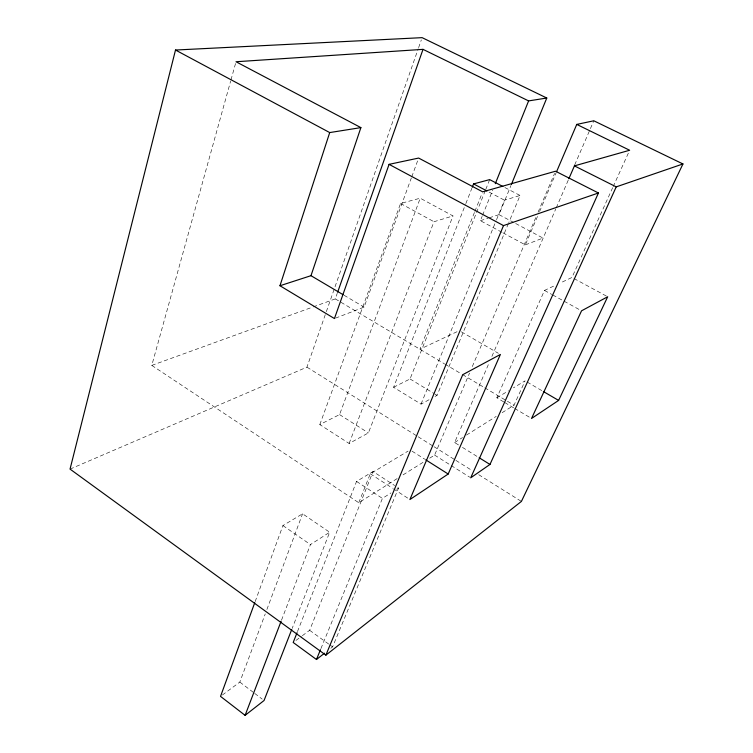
<?xml version="1.0" encoding="UTF-8"?>
<svg xmlns="http://www.w3.org/2000/svg" width="753" height="753" viewBox="0 0 753 753"><rect width="100%" height="100%" fill="white"/><g stroke="black" fill="none" stroke-linecap="round" stroke-linejoin="round"><path stroke-width="0.56" stroke-dasharray="3.77 2.82" d="M397.16 478.597L358.757 502.712L151.786 365.393L230.672 81.004M230.992 79.874L235.708 62.885M70.048 469.1L306.942 367.135L325.945 312.768M326.331 311.667L418.235 48.747M418.621 47.637L421.332 39.871M313.182 306.904L335.292 298.894L337.24 293.35M255.154 601.609L282.921 525.566L302.574 513.791L329.663 532.249L292.173 628.397M319.809 424.579L400.568 203.461L420.24 198.199L452.995 215.932L368.386 432.928L349.128 443.47L319.809 424.579L339.556 414.592L420.24 198.199M335.499 318.142L364.104 307.111L411.354 177.934M411.759 176.833L417.821 160.276M222.38 695.019L239.821 682.077L265.254 613.883M266.891 609.488L302.574 513.791M281.537 620.114L310.443 544.579L329.663 532.249M349.128 443.47L433.973 221.73L452.995 215.932M297.473 631.598L356.555 481.421L373.064 471.519L394.628 485.516M429.031 399.749L421.021 404.126L393.584 387.287L465.401 204.694M465.834 203.602L471.858 188.297M358.757 502.712L370.288 473.769L408.07 451.094M474.446 212.468L419.929 349.232L457.259 331.612M474.879 211.377L482.231 192.928M302.329 635.711L309.634 630.289L373.064 471.519M393.584 387.287L410.037 378.966L485.327 190.509M485.77 189.417L489.685 179.609M501.846 232.244L480.386 220.695L482.136 216.337M482.579 215.254L492.66 190.208M320.919 648.615L382.42 498.401L390.958 492.923M421.021 404.126L496.076 220.817M496.519 219.725L504.51 200.204L520.05 195.46L508.774 222.624M489.149 217.852L499.013 214.652L510.958 185.492M330.802 648.277L332.6 646.874L398.544 488.057L395.607 486.146M435.036 396.454L437.041 395.363L508.322 223.707M429.662 458.182L434.594 455.094L469.543 373.064M472.3 366.589L536.221 216.553M538.066 212.233L554.613 173.378M502.872 232.79L525.359 244.885L537.746 215.847M539.581 211.546L556.1 172.823M458.539 444.957L454.614 442.519L489.111 362.861M491.907 356.404L555.78 208.929M556.251 207.856L568.364 179.873M574.699 164.907L593.806 120.791M503.776 401.933L496.839 397.8L544.494 290.432L555.055 285.443M502.147 412.672L514.026 405.208L525.086 380.839L513.395 387.851M612.688 187.666L571.969 277.462L560.345 282.949M613.177 186.593L628.689 152.388M295.938 640.445L301.416 636.389M396.652 489.271L398.544 488.057M403.071 474.879L424.739 461.278M454.614 442.519L462.54 437.549M466.493 435.055L496.208 416.409M496.839 397.8L508.529 390.779M525.359 244.885L543.017 238.07L514.365 222.822M151.786 365.393L312.081 307.309M480.386 220.695L488.057 218.21M504.868 187.535L520.05 195.46M489.045 192.062L504.51 200.204M499.013 214.652L513.339 222.276M574.012 278.563L606.664 296.211M400.568 203.461L433.973 221.73M544.494 290.432L551.695 294.395M552.73 294.96L563.018 300.626M564.053 301.191L579.49 309.681M461.335 331.8L498.382 353.298M527.119 382.025L542.348 390.929M344.055 295.251L364.104 307.111M335.292 298.894L444.355 363.765M444.816 364.038L461.523 373.977M462.53 374.58L483.737 387.193M484.744 387.795L514.026 405.208M504.764 402.526L513.687 407.834M514.675 408.427L529.547 417.284M410.037 378.966L434.039 393.537M435.036 394.148L437.041 395.363M462.474 447.395L478.183 457.137M306.942 367.135L417.153 436.138M418.141 436.759L433.041 446.087M434.029 446.708L454.878 459.763M455.876 460.384L471.755 470.333M478.71 474.682L521.405 501.423M434.594 455.094L450.209 464.921M451.188 465.533L469.731 477.195M412.013 451.141L424.72 459.179M339.556 414.592L368.386 432.928M370.288 473.769L392.511 488.226M393.48 488.857L408.945 498.91M356.555 481.421L382.42 498.401M282.921 525.566L310.443 544.579M309.634 630.289L328.92 644.22M329.842 644.888L332.6 646.874M239.821 682.077L253.799 692.713M254.73 693.428L262.185 699.104"/><path stroke-width="1.13" d="M511.4 184.41L546.782 98.022L422.113 37.65L175.505 50.037L70.048 469.1L325.88 655.148L521.405 501.423L682.952 163.956L593.806 120.791L576.751 124.414L556.561 171.74M279.965 285.745L329.71 132.575L360.894 127.615L310.98 275.683L279.965 285.745L334.436 318.547L389.075 164.352L418.63 158.064L482.664 191.836L555.535 171.223L598.428 192.994L470.71 477.816L489.968 464.45L616.227 186.876L682.952 163.956M337.636 292.239L423.017 49.359L528.606 100.911L546.782 98.022M254.749 602.711L220.535 696.384L245.101 715.35L264.049 700.516L291.74 629.499M245.101 715.35L281.123 621.206M297.049 632.689L293.199 642.478L316.467 659.496L324.534 653.19M472.282 187.205L473.581 183.92L489.685 179.609L502.844 186.48M495.295 183.676L528.606 100.911M316.467 659.496L320.477 649.707M325.88 655.148L503.503 225.599L598.428 192.994M568.835 178.79L574.426 165.876L629.659 150.252L576.751 124.414M448.186 474.023L500.387 354.456L462.737 374.702L409.905 499.54L448.186 474.023L425.699 459.801M558.604 400.417L607.68 296.757L581.551 310.81L531.533 418.47L558.604 400.417L543.365 391.522M423.017 49.359L236.018 61.746L360.894 127.615M574.426 165.876L616.227 186.876M473.581 183.92L486.984 190.98M175.505 50.037L329.71 132.575M389.075 164.352L503.503 225.599M310.98 275.683L343.048 294.658M479.162 457.749L489.968 464.45"/></g></svg>
